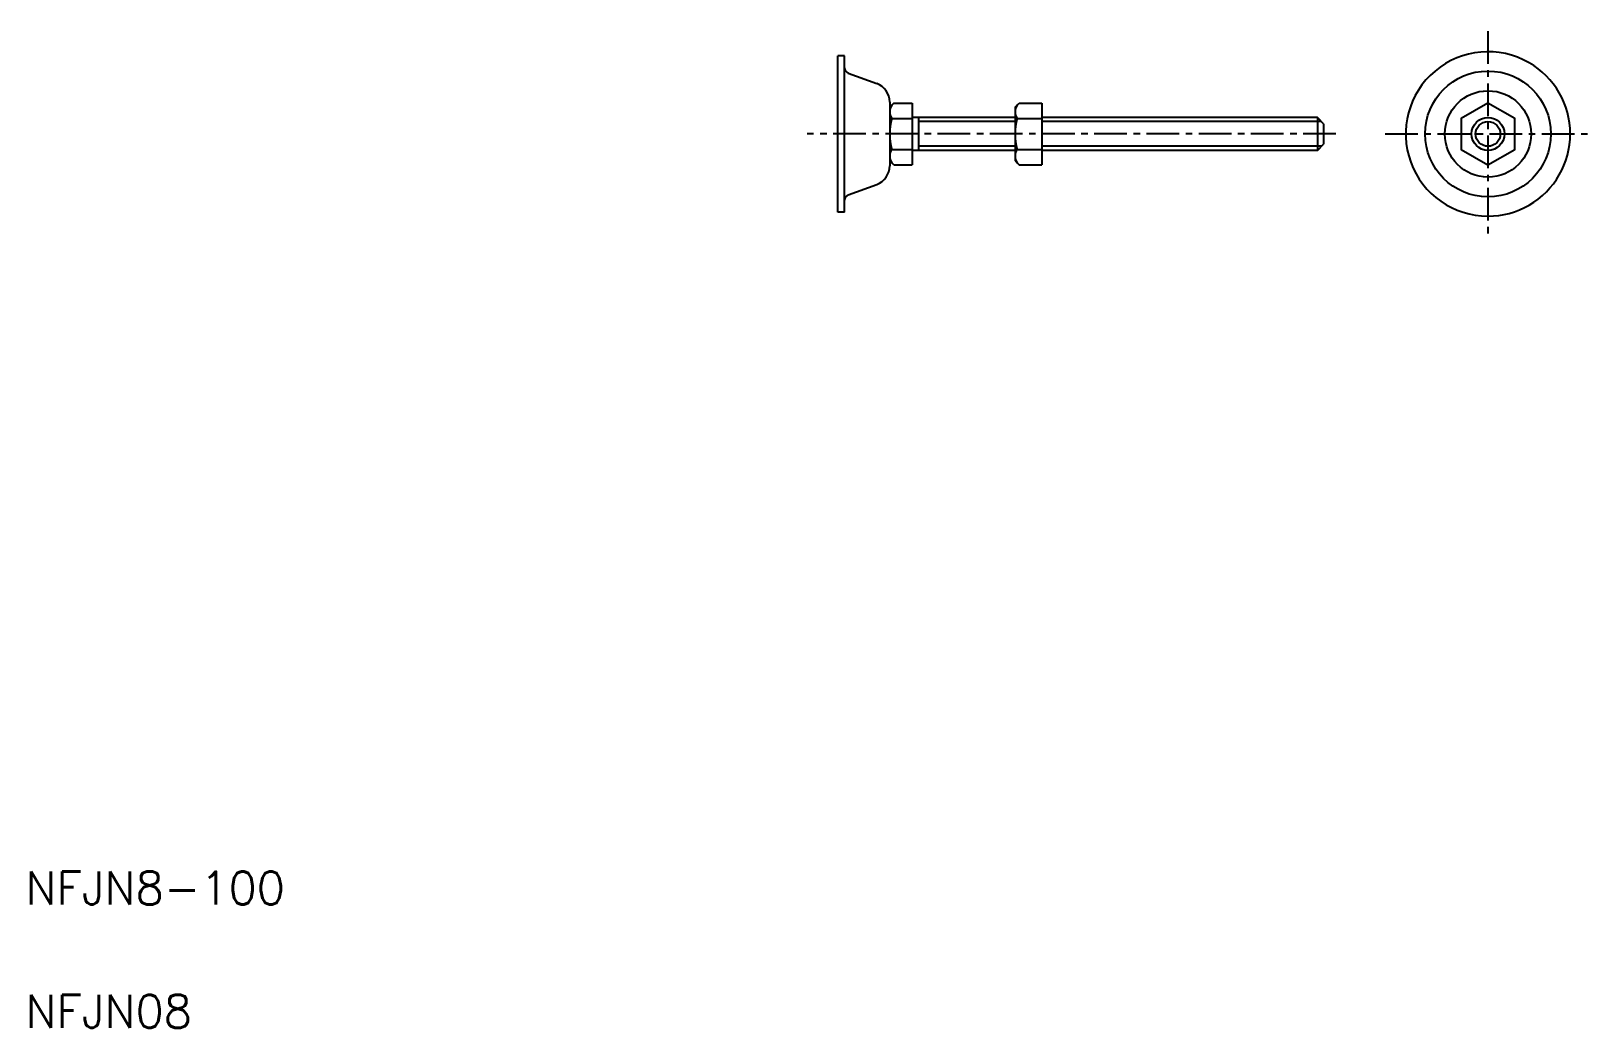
# Model space of a CAD drawing. Extents: x 21 to 401, y 20 to 262.
import ezdxf

# ---------------------------------------------------------------- set-up
doc = ezdxf.new("R2010")
doc.units = 0
doc.header["$LTSCALE"] = 0.25
doc.linetypes.add('CENTER', pattern=[50.8, 31.75, -6.35, 6.35, -6.35])
doc.layers.get('0').update_dxf_attribs({"linetype": 'CONTINUOUS'})
doc.layers.add('CENTER', color=1, linetype='CENTER')
doc.styles.get("Standard").update_dxf_attribs({"font": 'txt', "bigfont": 'BIGFONT'})

msp = doc.modelspace()

# ---------------------------------------------------------------- linework, layer by layer
at = {"color": 7, "linetype": 'CONTINUOUS'}
for p, q in [((217.55, 218.42), (217.55, 256.42)), ((219.15, 256.42), (217.55, 256.42)), ((219.15, 218.42), (219.15, 256.42)), ((220.07, 252.22), (227, 249.69)), ((230.15, 245.18), (230.15, 229.65)), ((231.15, 244.92), (230.15, 243.92)), ((231.15, 244.92), (235.65, 244.92)), ((235.65, 244.92), (235.65, 229.91)), ((260.65, 243.92), (261.65, 244.92)), ((260.65, 243.92), (260.65, 230.91)), ((261.65, 244.92), (267.15, 244.92)), ((267.15, 244.92), (267.15, 229.91)), ((230.65, 241.17), (235.65, 241.17)), ((260.65, 241.42), (235.65, 241.42)), ((237.15, 241.42), (237.15, 233.42)), ((261.15, 241.17), (267.15, 241.17)), ((334.15, 241.42), (267.15, 241.42)), ((334.15, 241.42), (334.15, 233.42)), ((335.65, 239.92), (334.15, 241.42)), ((335.65, 239.92), (335.65, 234.92)), ((230.65, 233.66), (235.65, 233.66)), ((260.65, 233.42), (235.65, 233.42)), ((261.15, 233.66), (267.15, 233.66)), ((334.15, 233.42), (267.15, 233.42)), ((300.65, 233.54), (300.65, 233.54)), ((317.4, 233.48), (317.4, 233.48)), ((334.15, 233.42), (335.65, 234.92)), ((231.15, 229.91), (230.15, 230.91)), ((231.15, 229.91), (235.65, 229.91)), ((260.65, 230.91), (261.65, 229.91)), ((261.65, 229.91), (267.15, 229.91)), ((220.07, 222.61), (227, 225.14)), ((219.15, 218.42), (217.55, 218.42))]:
    msp.add_line(p, q, dxfattribs=at)
at = {"color": 3, "linetype": 'CONTINUOUS'}
for p, q in [((260.65, 240.42), (237.15, 240.42)), ((335.15, 240.42), (267.15, 240.42)), ((260.65, 234.42), (237.15, 234.42)), ((335.15, 234.42), (267.15, 234.42))]:
    msp.add_line(p, q, dxfattribs=at)
at = {"color": 7, "linetype": 'CONTINUOUS'}
msp.add_lwpolyline([(375.65, 229.91), (382.15, 233.66), (382.15, 241.17), (375.65, 244.92), (369.15, 241.17), (369.15, 233.66), (375.65, 229.91)], dxfattribs=at)
for radius in [15.3, 10.5, 4]:
    msp.add_circle((375.65, 237.42), radius, dxfattribs=at)
at = {"color": 3, "linetype": 'CONTINUOUS'}
msp.add_circle((375.65, 237.42), 3, dxfattribs=at)
at = {"color": 7, "linetype": 'CONTINUOUS'}
for centre, radius, start, end in [((375.65, 237.42), 20, 60.079, 270), ((375.65, 237.42), 20, 300.0789, 60.079), ((220.55, 253.54), 1.4, 180, 249.928), ((225.35, 245.18), 4.8, 0, 69.928), ((232.99, 242.79), 2.84, 145.115, 214.885), ((263.49, 242.79), 2.84, 145.115, 214.885), ((244.49, 237.42), 14.33, 164.822, 195.178), ((274.99, 237.42), 14.33, 164.822, 195.178), ((232.99, 232.04), 2.84, 145.115, 214.885), ((263.49, 232.04), 2.84, 145.115, 214.885), ((225.35, 229.65), 4.8, 290.072, 0), ((220.55, 221.29), 1.4, 110.072, 180), ((375.65, 237.42), 20, 270, 300.0789)]:
    msp.add_arc(centre, radius, start, end, dxfattribs=at)
at = {"layer": 'CENTER', "color": 1, "linetype": 'CENTER'}
for p, q in [((375.65, 262.42), (375.65, 212.42)), ((338.65, 237.42), (210.07, 237.42)), ((350.65, 237.42), (400.65, 237.42))]:
    msp.add_line(p, q, dxfattribs=at)

# ---------------------------------------------------------------- texts
at = {"color": 7, "linetype": 'CONTINUOUS'}
for s, p in [('NFJN8-100', (20, 50)), ('NFJN08', (20, 20))]:
    msp.add_text(s, height=8, dxfattribs=at).set_placement(p)

doc.saveas('drawing.dxf')
